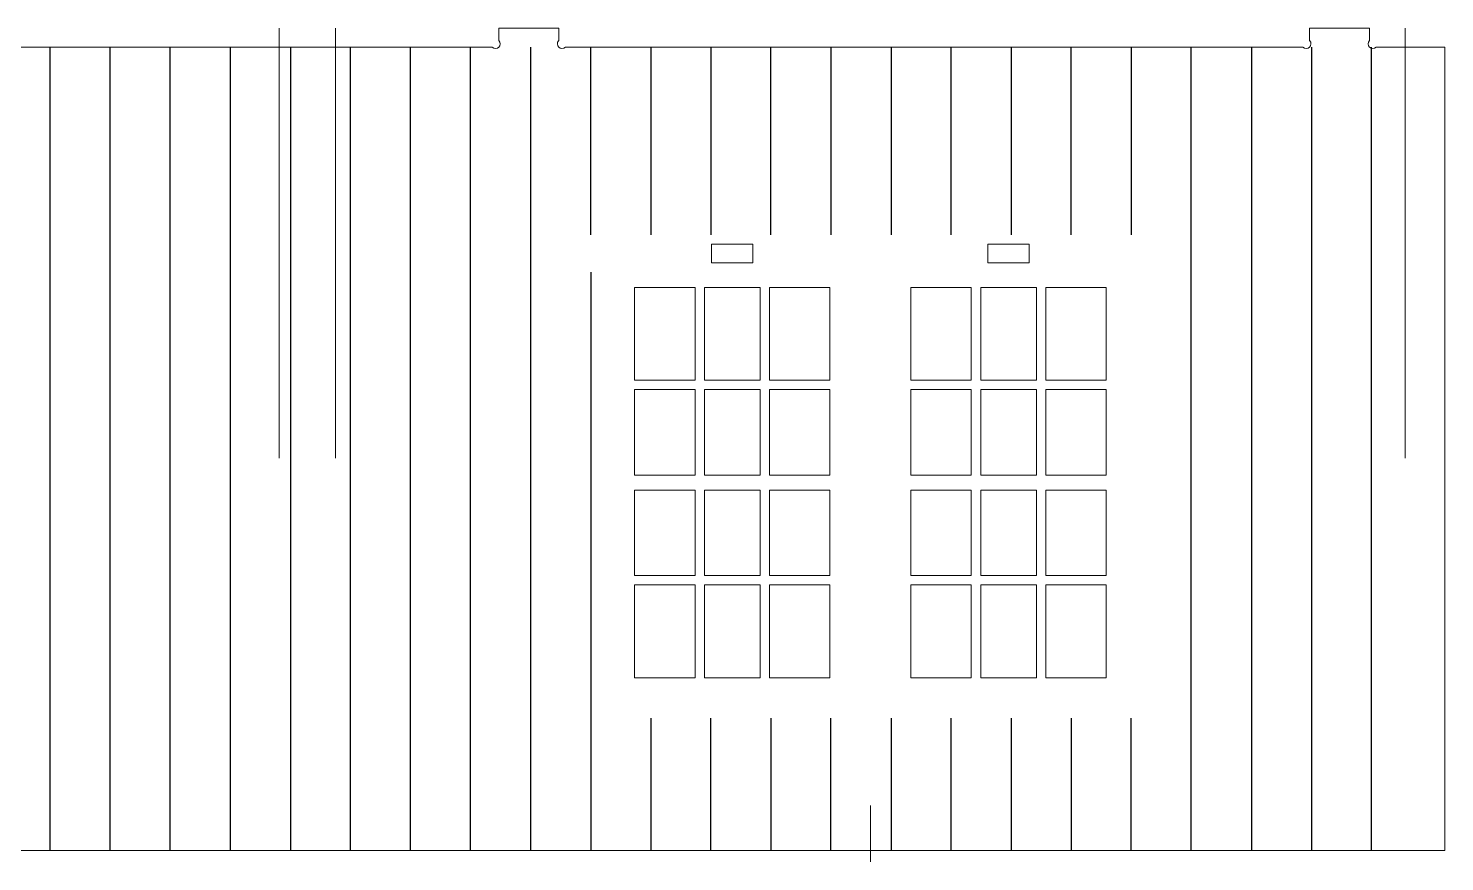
# Model space of a CAD drawing. Header units: millimetres. Extents: x -200 to 189, y -105 to 105.
# Drawn here: x -6.9 to 162.9, y 4.9 to 104.8 of the extents above; entities that cross this region are included whole.
import ezdxf

# ---------------------------------------------------------------- set-up
doc = ezdxf.new("R2010")
doc.units = ezdxf.units.MM
doc.header["$MEASUREMENT"] = 0
doc.layers.add('Capa 1', color=7, linetype='Continuous')

msp = doc.modelspace()

# ---------------------------------------------------------------- linework, layer by layer
at = {"layer": 'Capa 1', "color": 93, "lineweight": 18}
msp.add_open_spline([(-38.6862, 104.7527), (-38.6862, 104.7527), (-45.886, 104.7527), (-45.886, 104.7527), (-45.886, 104.7527), (-45.886, 104.7527), (-45.886, 103.2998), (-45.886, 103.2998), (-45.886, 103.2998), (-45.3548, 102.7683), (-46.1519, 101.9712), (-46.6831, 102.5026), (-46.6831, 102.5026), (-46.6831, 102.5026), (-135.0886, 102.5026), (-135.0886, 102.5026), (-135.0886, 102.5026), (-135.6204, 101.9712), (-136.4177, 102.7683), (-135.8862, 103.2998), (-135.8862, 103.2998), (-135.8862, 103.2998), (-135.8862, 104.7527), (-135.8862, 104.7527), (-135.8862, 104.7527), (-135.8862, 104.7527), (-143.086, 104.7527), (-143.086, 104.7527), (-143.086, 104.7527), (-143.086, 104.7527), (-143.086, 103.2998), (-143.086, 103.2998), (-143.086, 103.2998), (-142.5545, 102.7683), (-143.3519, 101.9712), (-143.8834, 102.5026), (-143.8834, 102.5026), (-146.6176, 102.5026), (-149.3518, 102.5026), (-152.086, 102.5026), (-152.086, 102.5026), (-152.086, 102.5026), (-152.086, 6.2025), (-152.086, 6.2025), (-152.086, 6.2025), (-47.086, 6.2025), (57.9139, 6.2025), (162.9139, 6.2025), (162.9139, 6.2025), (162.9139, 6.2025), (162.9139, 102.5026), (162.9139, 102.5026), (162.9139, 102.5026), (160.1797, 102.5026), (157.4455, 102.5026), (154.7113, 102.5026), (154.7113, 102.5026), (154.1798, 101.9712), (153.3824, 102.7683), (153.9137, 103.2998), (153.9137, 103.2998), (153.9137, 103.2998), (153.9137, 104.7527), (153.9137, 104.7527), (153.9137, 104.7527), (153.9137, 104.7527), (146.7139, 104.7527), (146.7139, 104.7527), (146.7139, 104.7527), (146.7139, 104.7527), (146.7139, 103.2998), (146.7139, 103.2998), (146.7139, 103.2998), (147.2457, 102.7683), (146.448, 101.9712), (145.9168, 102.5026), (145.9168, 102.5026), (145.9168, 102.5026), (57.5113, 102.5026), (57.5113, 102.5026), (57.5113, 102.5026), (56.9798, 101.9712), (56.1824, 102.7683), (56.7139, 103.2998), (56.7139, 103.2998), (56.7139, 103.2998), (56.7139, 104.7527), (56.7139, 104.7527), (56.7139, 104.7527), (56.7139, 104.7527), (49.5138, 104.7527), (49.5138, 104.7527), (49.5138, 104.7527), (49.5138, 104.7527), (49.5138, 103.2998), (49.5138, 103.2998), (49.5138, 103.2998), (50.0453, 102.7683), (49.2482, 101.9712), (48.7167, 102.5026), (48.7167, 102.5026), (19.8482, 102.5026), (-9.0204, 102.5026), (-37.8889, 102.5026), (-37.8889, 102.5026), (-38.4204, 101.9712), (-39.2175, 102.7683), (-38.6863, 103.2998), (-38.6863, 103.2998), (-38.6863, 103.2998), (-38.6862, 104.7527), (-38.6862, 104.7527)], degree=3, knots=[0, 0, 0, 0, 0.03448276, 0.03448276, 0.03448276, 0.03448277, 0.06896552, 0.06896552, 0.06896552, 0.06896553, 0.10344828, 0.10344828, 0.10344828, 0.10344829, 0.13793103, 0.13793103, 0.13793103, 0.13793104, 0.17241379, 0.17241379, 0.17241379, 0.1724138, 0.20689655, 0.20689655, 0.20689655, 0.20689656, 0.24137931, 0.24137931, 0.24137931, 0.24137932, 0.27586207, 0.27586207, 0.27586207, 0.27586208, 0.31034483, 0.31034483, 0.31034483, 0.31034484, 0.34482759, 0.34482759, 0.34482759, 0.3448276, 0.37931034, 0.37931034, 0.37931034, 0.37931035, 0.4137931, 0.4137931, 0.4137931, 0.41379311, 0.44827586, 0.44827586, 0.44827586, 0.44827587, 0.48275862, 0.48275862, 0.48275862, 0.48275863, 0.51724138, 0.51724138, 0.51724138, 0.51724139, 0.55172414, 0.55172414, 0.55172414, 0.55172415, 0.5862069, 0.5862069, 0.5862069, 0.58620691, 0.62068966, 0.62068966, 0.62068966, 0.62068967, 0.65517241, 0.65517241, 0.65517241, 0.65517242, 0.68965517, 0.68965517, 0.68965517, 0.68965518, 0.72413793, 0.72413793, 0.72413793, 0.72413794, 0.75862069, 0.75862069, 0.75862069, 0.7586207, 0.79310345, 0.79310345, 0.79310345, 0.79310346, 0.82758621, 0.82758621, 0.82758621, 0.82758622, 0.86206897, 0.86206897, 0.86206897, 0.86206898, 0.89655172, 0.89655172, 0.89655172, 0.89655173, 0.93103448, 0.93103448, 0.93103448, 0.93103449, 1, 1, 1, 1], dxfattribs=at)
at = {"layer": 'Capa 1', "color": 133, "lineweight": 18}
for points in [[(23.1887, 104.7527), (23.1887, 104.7527), (23.1887, 53.2277), (23.1887, 53.2277)], [(29.9387, 104.7527), (29.9387, 104.7527), (29.9387, 53.2277), (29.9387, 53.2277)], [(158.189, 53.2277), (158.189, 53.2277), (158.189, 104.7527), (158.189, 104.7527)], [(94.064, 11.6026), (94.064, 11.6026), (94.064, 4.8526), (94.064, 4.8526)]]:
    msp.add_open_spline(points, degree=3, dxfattribs=at)
at = {"layer": 'Capa 1', "lineweight": 25}
for points in [[(-4.2612, 6.2026), (-4.2612, 6.2026), (-4.2612, 102.5026), (-4.2612, 102.5026)], [(2.9392, 6.2026), (2.9392, 6.2026), (2.9392, 102.5026), (2.9392, 102.5026)], [(10.139, 6.2026), (10.139, 6.2026), (10.139, 102.5026), (10.139, 102.5026)], [(17.3388, 6.2026), (17.3388, 6.2026), (17.3388, 102.5026), (17.3388, 102.5026)], [(24.5389, 102.5026), (24.5389, 102.5026), (24.5389, 6.2025), (24.5389, 6.2025)], [(31.7387, 6.2026), (31.7387, 6.2026), (31.7387, 102.5026), (31.7387, 102.5026)], [(38.939, 6.2026), (38.939, 6.2026), (38.939, 102.5026), (38.939, 102.5026)], [(46.1389, 6.2026), (46.1389, 6.2026), (46.1389, 102.5026), (46.1389, 102.5026)], [(53.3387, 6.2026), (53.3387, 6.2026), (53.3387, 102.5026), (53.3387, 102.5026)], [(60.539, 80.0026), (60.539, 80.0026), (60.539, 102.5026), (60.539, 102.5026)], [(67.7389, 102.5026), (67.7389, 102.5026), (67.7389, 80.0025), (67.7389, 80.0025)], [(74.9392, 102.5026), (74.9392, 102.5026), (74.9392, 80.0025), (74.9392, 80.0025)], [(82.139, 80.0026), (82.139, 80.0026), (82.139, 102.5026), (82.139, 102.5026)], [(89.3388, 102.5026), (89.3388, 102.5026), (89.3388, 80.0025), (89.3388, 80.0025)], [(96.5392, 102.5026), (96.5392, 102.5026), (96.5392, 80.0025), (96.5392, 80.0025)], [(103.739, 80.0026), (103.739, 80.0026), (103.739, 102.5026), (103.739, 102.5026)], [(110.9391, 102.5026), (110.9391, 102.5026), (110.9391, 80.0025), (110.9391, 80.0025)], [(118.1389, 80.0026), (118.1389, 80.0026), (118.1389, 102.5026), (118.1389, 102.5026)], [(125.3387, 102.5026), (125.3387, 102.5026), (125.3387, 80.0025), (125.3387, 80.0025)], [(132.5388, 6.2026), (132.5388, 6.2026), (132.5388, 102.5026), (132.5388, 102.5026)], [(139.7389, 102.5026), (139.7389, 102.5026), (139.7389, 6.2025), (139.7389, 6.2025)], [(146.9389, 102.5026), (146.9389, 102.5026), (146.9389, 6.2025), (146.9389, 6.2025)], [(154.139, 6.2026), (154.139, 6.2026), (154.139, 102.5026), (154.139, 102.5026)], [(60.539, 75.5026), (60.539, 75.5026), (60.539, 6.2026), (60.539, 6.2026)], [(67.7389, 22.0425), (67.7389, 22.0425), (67.7389, 6.2025), (67.7389, 6.2025)], [(74.9392, 6.2026), (74.9392, 6.2026), (74.9392, 22.0426), (74.9392, 22.0426)], [(82.139, 22.0425), (82.139, 22.0425), (82.139, 6.2025), (82.139, 6.2025)], [(89.3388, 6.2026), (89.3388, 6.2026), (89.3388, 22.0426), (89.3388, 22.0426)], [(96.5392, 22.0425), (96.5392, 22.0425), (96.5392, 6.2025), (96.5392, 6.2025)], [(103.739, 6.2026), (103.739, 6.2026), (103.739, 22.0426), (103.739, 22.0426)], [(110.9391, 22.0425), (110.9391, 22.0425), (110.9391, 6.2025), (110.9391, 6.2025)], [(118.1389, 22.0425), (118.1389, 22.0425), (118.1389, 6.2025), (118.1389, 6.2025)], [(125.3387, 6.2026), (125.3387, 6.2026), (125.3387, 22.0426), (125.3387, 22.0426)]]:
    msp.add_open_spline(points, degree=3, dxfattribs=at)
at = {"layer": 'Capa 1', "color": 133, "lineweight": 18}
for points in [[(75.0288, 78.8775), (75.0288, 78.8775), (75.0288, 76.6276), (75.0288, 76.6276), (75.0288, 76.6276), (75.0288, 76.6276), (79.9789, 76.6276), (79.9789, 76.6276), (79.9789, 76.6276), (79.9789, 76.6276), (79.9789, 78.8775), (79.9789, 78.8775), (79.9789, 78.8775), (79.9789, 78.8775), (75.0288, 78.8775), (75.0288, 78.8775)], [(113.099, 76.6276), (113.099, 76.6276), (113.099, 78.8775), (113.099, 78.8775), (113.099, 78.8775), (113.099, 78.8775), (108.149, 78.8775), (108.149, 78.8775), (108.149, 78.8775), (108.149, 78.8775), (108.149, 76.6276), (108.149, 76.6276), (108.149, 76.6276), (108.149, 76.6276), (113.099, 76.6276), (113.099, 76.6276)]]:
    msp.add_open_spline(points, degree=3, knots=[0, 0, 0, 0, 0.2, 0.2, 0.2, 0.20000001, 0.4, 0.4, 0.4, 0.40000001, 0.6, 0.6, 0.6, 0.60000001, 1, 1, 1, 1], dxfattribs=at)
at = {"layer": 'Capa 1', "color": 240, "lineweight": 18}
for points in [[(65.8116, 73.7026), (65.8075, 73.7026), (65.8041, 73.6992), (65.8041, 73.6951), (65.8041, 73.6951), (65.8041, 73.6951), (65.8041, 62.5727), (65.8041, 62.5727), (65.8041, 62.5727), (65.8041, 62.5686), (65.8075, 62.5652), (65.8116, 62.5652), (65.8116, 62.5652), (65.8116, 62.5652), (73.0341, 62.5651), (73.0341, 62.5651), (73.0341, 62.5651), (73.0382, 62.5651), (73.0416, 62.5685), (73.0416, 62.5726), (73.0416, 62.5726), (73.0416, 62.5726), (73.0416, 73.695), (73.0416, 73.695), (73.0416, 73.695), (73.0416, 73.6991), (73.0382, 73.7025), (73.0341, 73.7025), (73.0341, 73.7025), (73.0341, 73.7025), (65.8116, 73.7026), (65.8116, 73.7026)], [(80.8414, 73.6951), (80.8414, 73.6992), (80.838, 73.7026), (80.8339, 73.7026), (80.8339, 73.7026), (80.8339, 73.7026), (74.1739, 73.7026), (74.1739, 73.7026), (74.1739, 73.7026), (74.1698, 73.7026), (74.1664, 73.6992), (74.1664, 73.6951), (74.1664, 73.6951), (74.1664, 73.6951), (74.1664, 62.5727), (74.1664, 62.5727), (74.1664, 62.5727), (74.1664, 62.5686), (74.1698, 62.5652), (74.1739, 62.5652), (74.1739, 62.5652), (74.1739, 62.5652), (80.8339, 62.5651), (80.8339, 62.5651), (80.8339, 62.5651), (80.838, 62.5651), (80.8414, 62.5685), (80.8414, 62.5726), (80.8414, 62.5726), (80.8414, 62.5726), (80.8414, 73.6951), (80.8414, 73.6951)], [(89.204, 73.6951), (89.204, 73.6992), (89.2006, 73.7026), (89.1965, 73.7026), (89.1965, 73.7026), (89.1965, 73.7026), (81.9739, 73.7026), (81.9739, 73.7026), (81.9739, 73.7026), (81.9698, 73.7026), (81.9664, 73.6992), (81.9664, 73.6951), (81.9664, 73.6951), (81.9664, 73.6951), (81.9664, 62.5727), (81.9664, 62.5727), (81.9664, 62.5727), (81.9664, 62.5686), (81.9698, 62.5652), (81.9739, 62.5652), (81.9739, 62.5652), (81.9739, 62.5652), (89.1964, 62.5651), (89.1964, 62.5651), (89.1964, 62.5651), (89.2005, 62.5651), (89.2039, 62.5685), (89.2039, 62.5726), (89.2039, 62.5726), (89.2039, 62.5726), (89.204, 73.6951), (89.204, 73.6951)], [(98.9238, 62.5726), (98.9238, 62.5685), (98.9272, 62.5651), (98.9313, 62.5651), (98.9313, 62.5651), (98.9313, 62.5651), (106.154, 62.5651), (106.154, 62.5651), (106.154, 62.5651), (106.1581, 62.5651), (106.1615, 62.5685), (106.1615, 62.5726), (106.1615, 62.5726), (106.1615, 62.5726), (106.1615, 73.695), (106.1615, 73.695), (106.1615, 73.695), (106.1615, 73.6991), (106.1581, 73.7025), (106.154, 73.7025), (106.154, 73.7025), (106.154, 73.7025), (98.9313, 73.7026), (98.9313, 73.7026), (98.9313, 73.7026), (98.9272, 73.7026), (98.9238, 73.6992), (98.9238, 73.6951), (98.9238, 73.6951), (98.9238, 73.6951), (98.9238, 62.5726), (98.9238, 62.5726)], [(107.2866, 62.5726), (107.2866, 62.5685), (107.29, 62.5651), (107.2941, 62.5651), (107.2941, 62.5651), (107.2941, 62.5651), (113.9538, 62.5651), (113.9538, 62.5651), (113.9538, 62.5651), (113.9579, 62.5651), (113.9613, 62.5685), (113.9613, 62.5726), (113.9613, 62.5726), (113.9613, 62.5726), (113.9613, 73.695), (113.9613, 73.695), (113.9613, 73.695), (113.9613, 73.6991), (113.9579, 73.7025), (113.9538, 73.7025), (113.9538, 73.7025), (113.9538, 73.7025), (107.2941, 73.7026), (107.2941, 73.7026), (107.2941, 73.7026), (107.29, 73.7026), (107.2866, 73.6992), (107.2866, 73.6951), (107.2866, 73.6951), (107.2866, 73.6951), (107.2866, 62.5726), (107.2866, 62.5726)], [(115.0941, 73.7026), (115.09, 73.7026), (115.0866, 73.6992), (115.0866, 73.6951), (115.0866, 73.6951), (115.0866, 73.6951), (115.0866, 62.5727), (115.0866, 62.5727), (115.0866, 62.5727), (115.0866, 62.5686), (115.09, 62.5652), (115.0941, 62.5652), (115.0941, 62.5652), (115.0941, 62.5652), (122.3166, 62.5651), (122.3166, 62.5651), (122.3166, 62.5651), (122.3207, 62.5651), (122.3241, 62.5685), (122.3241, 62.5726), (122.3241, 62.5726), (122.3241, 62.5726), (122.3241, 73.695), (122.3241, 73.695), (122.3241, 73.695), (122.3241, 73.6991), (122.3207, 73.7025), (122.3166, 73.7025), (122.3166, 73.7025), (122.3166, 73.7025), (115.0941, 73.7026), (115.0941, 73.7026)], [(65.8041, 51.21), (65.8041, 51.2059), (65.8075, 51.2025), (65.8116, 51.2025), (65.8116, 51.2025), (65.8116, 51.2025), (73.0341, 51.2025), (73.0341, 51.2025), (73.0341, 51.2025), (73.0382, 51.2025), (73.0416, 51.2059), (73.0416, 51.21), (73.0416, 51.21), (73.0416, 51.21), (73.0416, 61.4327), (73.0416, 61.4327), (73.0416, 61.4327), (73.0416, 61.4368), (73.0382, 61.4402), (73.0341, 61.4402), (73.0341, 61.4402), (73.0341, 61.4402), (65.8116, 61.4403), (65.8116, 61.4403), (65.8116, 61.4403), (65.8075, 61.4403), (65.8041, 61.4369), (65.8041, 61.4328), (65.8041, 61.4328), (65.8041, 61.4328), (65.8041, 51.21), (65.8041, 51.21)], [(80.8339, 51.2025), (80.838, 51.2025), (80.8414, 51.2059), (80.8414, 51.21), (80.8414, 51.21), (80.8414, 51.21), (80.8414, 61.4327), (80.8414, 61.4327), (80.8414, 61.4327), (80.8414, 61.4368), (80.838, 61.4402), (80.8339, 61.4402), (80.8339, 61.4402), (80.8339, 61.4402), (74.1738, 61.4403), (74.1738, 61.4403), (74.1738, 61.4403), (74.1697, 61.4403), (74.1663, 61.4369), (74.1663, 61.4328), (74.1663, 61.4328), (74.1663, 61.4328), (74.1663, 51.2101), (74.1663, 51.2101), (74.1663, 51.2101), (74.1663, 51.206), (74.1697, 51.2026), (74.1738, 51.2026), (74.1738, 51.2026), (74.1738, 51.2026), (80.8339, 51.2025), (80.8339, 51.2025)], [(89.1964, 51.2025), (89.2005, 51.2025), (89.2039, 51.2059), (89.2039, 51.21), (89.2039, 51.21), (89.2039, 51.21), (89.2039, 61.4327), (89.2039, 61.4327), (89.2039, 61.4327), (89.2039, 61.4368), (89.2005, 61.4402), (89.1964, 61.4402), (89.1964, 61.4402), (89.1964, 61.4402), (81.9739, 61.4403), (81.9739, 61.4403), (81.9739, 61.4403), (81.9698, 61.4403), (81.9664, 61.4369), (81.9664, 61.4328), (81.9664, 61.4328), (81.9664, 61.4328), (81.9664, 51.2101), (81.9664, 51.2101), (81.9664, 51.2101), (81.9664, 51.206), (81.9698, 51.2026), (81.9739, 51.2026), (81.9739, 51.2026), (81.9739, 51.2026), (89.1964, 51.2025), (89.1964, 51.2025)], [(106.1541, 51.2025), (106.1582, 51.2025), (106.1616, 51.2059), (106.1616, 51.21), (106.1616, 51.21), (106.1616, 51.21), (106.1616, 61.4327), (106.1616, 61.4327), (106.1616, 61.4327), (106.1616, 61.4368), (106.1582, 61.4402), (106.1541, 61.4402), (106.1541, 61.4402), (106.1541, 61.4402), (98.9313, 61.4403), (98.9313, 61.4403), (98.9313, 61.4403), (98.9272, 61.4403), (98.9238, 61.4369), (98.9238, 61.4328), (98.9238, 61.4328), (98.9238, 61.4328), (98.9238, 51.2101), (98.9238, 51.2101), (98.9238, 51.2101), (98.9238, 51.206), (98.9272, 51.2026), (98.9313, 51.2026), (98.9313, 51.2026), (98.9313, 51.2026), (106.1541, 51.2025), (106.1541, 51.2025)], [(113.9538, 51.2025), (113.9579, 51.2025), (113.9613, 51.2059), (113.9613, 51.21), (113.9613, 51.21), (113.9613, 51.21), (113.9613, 61.4327), (113.9613, 61.4327), (113.9613, 61.4327), (113.9613, 61.4368), (113.9579, 61.4402), (113.9538, 61.4402), (113.9538, 61.4402), (113.9538, 61.4402), (107.2941, 61.4403), (107.2941, 61.4403), (107.2941, 61.4403), (107.29, 61.4403), (107.2866, 61.4369), (107.2866, 61.4328), (107.2866, 61.4328), (107.2866, 61.4328), (107.2866, 51.2101), (107.2866, 51.2101), (107.2866, 51.2101), (107.2866, 51.206), (107.29, 51.2026), (107.2941, 51.2026), (107.2941, 51.2026), (107.2941, 51.2026), (113.9538, 51.2025), (113.9538, 51.2025)], [(122.3242, 61.4328), (122.3242, 61.4369), (122.3208, 61.4403), (122.3167, 61.4403), (122.3167, 61.4403), (122.3167, 61.4403), (115.0941, 61.4403), (115.0941, 61.4403), (115.0941, 61.4403), (115.09, 61.4403), (115.0866, 61.4369), (115.0866, 61.4328), (115.0866, 61.4328), (115.0866, 61.4328), (115.0866, 51.2101), (115.0866, 51.2101), (115.0866, 51.2101), (115.0866, 51.206), (115.09, 51.2026), (115.0941, 51.2026), (115.0941, 51.2026), (115.0941, 51.2026), (122.3166, 51.2025), (122.3166, 51.2025), (122.3166, 51.2025), (122.3207, 51.2025), (122.3241, 51.2059), (122.3241, 51.21), (122.3241, 51.21), (122.3241, 51.21), (122.3242, 61.4328), (122.3242, 61.4328)], [(65.8116, 49.4026), (65.8075, 49.4026), (65.8041, 49.3992), (65.8041, 49.3951), (65.8041, 49.3951), (65.8041, 49.3951), (65.8041, 39.1726), (65.8041, 39.1726), (65.8041, 39.1726), (65.8041, 39.1685), (65.8075, 39.1651), (65.8116, 39.1651), (65.8116, 39.1651), (65.8116, 39.1651), (73.0341, 39.1651), (73.0341, 39.1651), (73.0341, 39.1651), (73.0382, 39.1651), (73.0416, 39.1685), (73.0416, 39.1726), (73.0416, 39.1726), (73.0416, 39.1726), (73.0416, 49.3951), (73.0416, 49.3951), (73.0416, 49.3951), (73.0416, 49.3992), (73.0382, 49.4026), (73.0341, 49.4026), (73.0341, 49.4026), (73.0341, 49.4026), (65.8116, 49.4026), (65.8116, 49.4026)], [(74.1664, 39.1726), (74.1664, 39.1685), (74.1698, 39.1651), (74.1739, 39.1651), (74.1739, 39.1651), (74.1739, 39.1651), (80.8339, 39.1651), (80.8339, 39.1651), (80.8339, 39.1651), (80.838, 39.1651), (80.8414, 39.1685), (80.8414, 39.1726), (80.8414, 39.1726), (80.8414, 39.1726), (80.8414, 49.3951), (80.8414, 49.3951), (80.8414, 49.3951), (80.8414, 49.3992), (80.838, 49.4026), (80.8339, 49.4026), (80.8339, 49.4026), (80.8339, 49.4026), (74.1738, 49.4026), (74.1738, 49.4026), (74.1738, 49.4026), (74.1697, 49.4026), (74.1663, 49.3992), (74.1663, 49.3951), (74.1663, 49.3951), (74.1663, 49.3951), (74.1664, 39.1726), (74.1664, 39.1726)], [(81.9664, 39.1726), (81.9664, 39.1685), (81.9698, 39.1651), (81.9739, 39.1651), (81.9739, 39.1651), (81.9739, 39.1651), (89.1964, 39.1651), (89.1964, 39.1651), (89.1964, 39.1651), (89.2005, 39.1651), (89.2039, 39.1685), (89.2039, 39.1726), (89.2039, 39.1726), (89.2039, 39.1726), (89.2039, 49.3951), (89.2039, 49.3951), (89.2039, 49.3951), (89.2039, 49.3992), (89.2005, 49.4026), (89.1964, 49.4026), (89.1964, 49.4026), (89.1964, 49.4026), (81.9739, 49.4026), (81.9739, 49.4026), (81.9739, 49.4026), (81.9698, 49.4026), (81.9664, 49.3992), (81.9664, 49.3951), (81.9664, 49.3951), (81.9664, 49.3951), (81.9664, 39.1726), (81.9664, 39.1726)], [(106.1616, 49.3951), (106.1616, 49.3992), (106.1582, 49.4026), (106.1541, 49.4026), (106.1541, 49.4026), (106.1541, 49.4026), (98.9313, 49.4026), (98.9313, 49.4026), (98.9313, 49.4026), (98.9272, 49.4026), (98.9238, 49.3992), (98.9238, 49.3951), (98.9238, 49.3951), (98.9238, 49.3951), (98.9238, 39.1726), (98.9238, 39.1726), (98.9238, 39.1726), (98.9238, 39.1685), (98.9272, 39.1651), (98.9313, 39.1651), (98.9313, 39.1651), (98.9313, 39.1651), (106.1541, 39.1651), (106.1541, 39.1651), (106.1541, 39.1651), (106.1582, 39.1651), (106.1616, 39.1685), (106.1616, 39.1726), (106.1616, 39.1726), (106.1616, 39.1726), (106.1616, 49.3951), (106.1616, 49.3951)], [(113.9614, 49.3951), (113.9614, 49.3992), (113.958, 49.4026), (113.9539, 49.4026), (113.9539, 49.4026), (113.9539, 49.4026), (107.2941, 49.4026), (107.2941, 49.4026), (107.2941, 49.4026), (107.29, 49.4026), (107.2866, 49.3992), (107.2866, 49.3951), (107.2866, 49.3951), (107.2866, 49.3951), (107.2866, 39.1726), (107.2866, 39.1726), (107.2866, 39.1726), (107.2866, 39.1685), (107.29, 39.1651), (107.2941, 39.1651), (107.2941, 39.1651), (107.2941, 39.1651), (113.9538, 39.1651), (113.9538, 39.1651), (113.9538, 39.1651), (113.9579, 39.1651), (113.9613, 39.1685), (113.9613, 39.1726), (113.9613, 39.1726), (113.9613, 39.1726), (113.9614, 49.3951), (113.9614, 49.3951)], [(115.0941, 49.4026), (115.09, 49.4026), (115.0866, 49.3992), (115.0866, 49.3951), (115.0866, 49.3951), (115.0866, 49.3951), (115.0866, 39.1726), (115.0866, 39.1726), (115.0866, 39.1726), (115.0866, 39.1685), (115.09, 39.1651), (115.0941, 39.1651), (115.0941, 39.1651), (115.0941, 39.1651), (122.3166, 39.1651), (122.3166, 39.1651), (122.3166, 39.1651), (122.3207, 39.1651), (122.3241, 39.1685), (122.3241, 39.1726), (122.3241, 39.1726), (122.3241, 39.1726), (122.3241, 49.3951), (122.3241, 49.3951), (122.3241, 49.3951), (122.3241, 49.3992), (122.3207, 49.4026), (122.3166, 49.4026), (122.3166, 49.4026), (122.3166, 49.4026), (115.0941, 49.4026), (115.0941, 49.4026)], [(65.8041, 26.9102), (65.8041, 26.9061), (65.8075, 26.9027), (65.8116, 26.9027), (65.8116, 26.9027), (65.8116, 26.9027), (73.0341, 26.9027), (73.0341, 26.9027), (73.0341, 26.9027), (73.0382, 26.9027), (73.0416, 26.9061), (73.0416, 26.9102), (73.0416, 26.9102), (73.0416, 26.9102), (73.0416, 38.0328), (73.0416, 38.0328), (73.0416, 38.0328), (73.0416, 38.0369), (73.0382, 38.0403), (73.0341, 38.0403), (73.0341, 38.0403), (73.0341, 38.0403), (65.8116, 38.0403), (65.8116, 38.0403), (65.8116, 38.0403), (65.8075, 38.0403), (65.8041, 38.0369), (65.8041, 38.0328), (65.8041, 38.0328), (65.8041, 38.0328), (65.8041, 26.9102), (65.8041, 26.9102)], [(80.8414, 38.0328), (80.8414, 38.0369), (80.838, 38.0403), (80.8339, 38.0403), (80.8339, 38.0403), (80.8339, 38.0403), (74.1739, 38.0403), (74.1739, 38.0403), (74.1739, 38.0403), (74.1698, 38.0403), (74.1664, 38.0369), (74.1664, 38.0328), (74.1664, 38.0328), (74.1664, 38.0328), (74.1664, 26.9102), (74.1664, 26.9102), (74.1664, 26.9102), (74.1664, 26.9061), (74.1698, 26.9027), (74.1739, 26.9027), (74.1739, 26.9027), (74.1739, 26.9027), (80.8339, 26.9027), (80.8339, 26.9027), (80.8339, 26.9027), (80.838, 26.9027), (80.8414, 26.9061), (80.8414, 26.9102), (80.8414, 26.9102), (80.8414, 26.9102), (80.8414, 38.0328), (80.8414, 38.0328)], [(81.9739, 38.0403), (81.9698, 38.0403), (81.9664, 38.0369), (81.9664, 38.0328), (81.9664, 38.0328), (81.9664, 38.0328), (81.9664, 26.9102), (81.9664, 26.9102), (81.9664, 26.9102), (81.9664, 26.9061), (81.9698, 26.9027), (81.9739, 26.9027), (81.9739, 26.9027), (81.9739, 26.9027), (89.1964, 26.9027), (89.1964, 26.9027), (89.1964, 26.9027), (89.2005, 26.9027), (89.2039, 26.9061), (89.2039, 26.9102), (89.2039, 26.9102), (89.2039, 26.9102), (89.2039, 38.0328), (89.2039, 38.0328), (89.2039, 38.0328), (89.2039, 38.0369), (89.2005, 38.0403), (89.1964, 38.0403), (89.1964, 38.0403), (89.1964, 38.0403), (81.9739, 38.0403), (81.9739, 38.0403)], [(98.9313, 38.0403), (98.9272, 38.0403), (98.9238, 38.0369), (98.9238, 38.0328), (98.9238, 38.0328), (98.9238, 38.0328), (98.9238, 26.9102), (98.9238, 26.9102), (98.9238, 26.9102), (98.9238, 26.9061), (98.9272, 26.9027), (98.9313, 26.9027), (98.9313, 26.9027), (98.9313, 26.9027), (106.1541, 26.9027), (106.1541, 26.9027), (106.1541, 26.9027), (106.1582, 26.9027), (106.1616, 26.9061), (106.1616, 26.9102), (106.1616, 26.9102), (106.1616, 26.9102), (106.1616, 38.0328), (106.1616, 38.0328), (106.1616, 38.0328), (106.1616, 38.0369), (106.1582, 38.0403), (106.1541, 38.0403), (106.1541, 38.0403), (106.1541, 38.0403), (98.9313, 38.0403), (98.9313, 38.0403)], [(107.2866, 26.9102), (107.2866, 26.9061), (107.29, 26.9027), (107.2941, 26.9027), (107.2941, 26.9027), (107.2941, 26.9027), (113.9538, 26.9027), (113.9538, 26.9027), (113.9538, 26.9027), (113.9579, 26.9027), (113.9613, 26.9061), (113.9613, 26.9102), (113.9613, 26.9102), (113.9613, 26.9102), (113.9613, 38.0328), (113.9613, 38.0328), (113.9613, 38.0328), (113.9613, 38.0369), (113.9579, 38.0403), (113.9538, 38.0403), (113.9538, 38.0403), (113.9538, 38.0403), (107.2941, 38.0403), (107.2941, 38.0403), (107.2941, 38.0403), (107.29, 38.0403), (107.2866, 38.0369), (107.2866, 38.0328), (107.2866, 38.0328), (107.2866, 38.0328), (107.2866, 26.9102), (107.2866, 26.9102)], [(122.3242, 38.0328), (122.3242, 38.0369), (122.3208, 38.0403), (122.3167, 38.0403), (122.3167, 38.0403), (122.3167, 38.0403), (115.0941, 38.0403), (115.0941, 38.0403), (115.0941, 38.0403), (115.09, 38.0403), (115.0866, 38.0369), (115.0866, 38.0328), (115.0866, 38.0328), (115.0866, 38.0328), (115.0866, 26.9102), (115.0866, 26.9102), (115.0866, 26.9102), (115.0866, 26.9061), (115.09, 26.9027), (115.0941, 26.9027), (115.0941, 26.9027), (115.0941, 26.9027), (122.3166, 26.9027), (122.3166, 26.9027), (122.3166, 26.9027), (122.3207, 26.9027), (122.3241, 26.9061), (122.3241, 26.9102), (122.3241, 26.9102), (122.3241, 26.9102), (122.3242, 38.0328), (122.3242, 38.0328)]]:
    msp.add_open_spline(points, degree=3, knots=[0, 0, 0, 0, 0.11111111, 0.11111111, 0.11111111, 0.11111112, 0.22222222, 0.22222222, 0.22222222, 0.22222223, 0.33333333, 0.33333333, 0.33333333, 0.33333334, 0.44444444, 0.44444444, 0.44444444, 0.44444445, 0.55555556, 0.55555556, 0.55555556, 0.55555557, 0.66666667, 0.66666667, 0.66666667, 0.66666668, 0.77777778, 0.77777778, 0.77777778, 0.77777779, 1, 1, 1, 1], dxfattribs=at)

doc.saveas('drawing.dxf')
